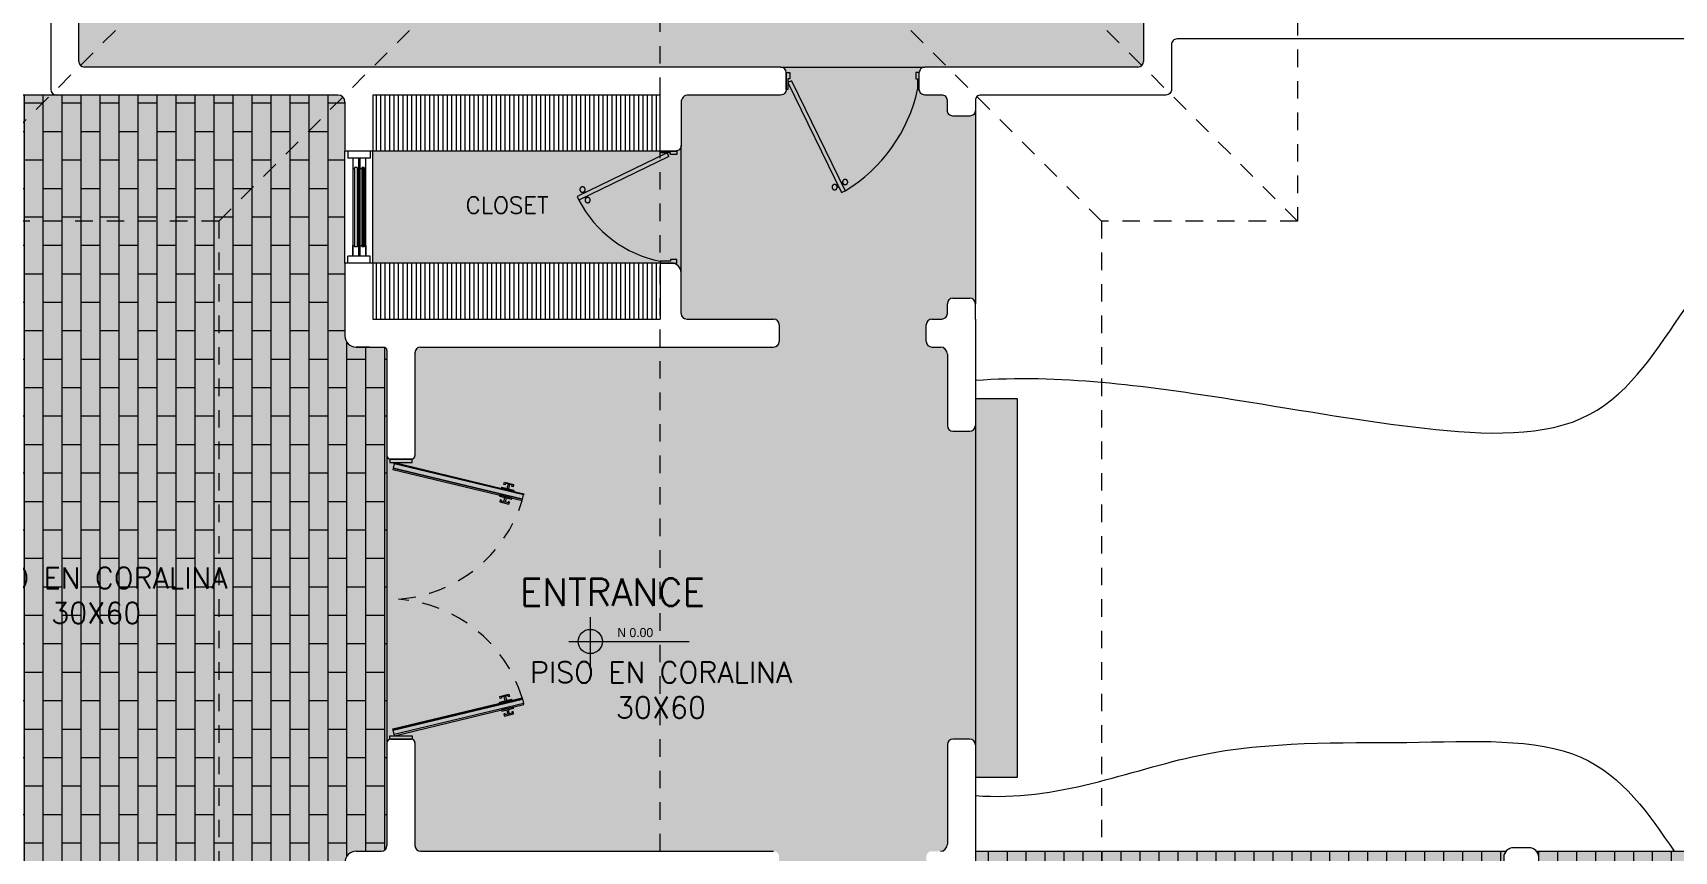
# Model space of a CAD drawing. Header units: metres. Extents: x 8 to 2416, y -346 to 476.
# Drawn here: x 119.24 to 130.96, y -182.59 to -176.75 of the extents above; entities that cross this region are included whole.
import ezdxf

# ---------------------------------------------------------------- set-up
doc = ezdxf.new("R2010")
doc.units = ezdxf.units.M
doc.linetypes.add('0', pattern=[0])
doc.linetypes.add('HIDDEN2', pattern=[0.1875, 0.125, -0.0625])
doc.layers.get('0').update_dxf_attribs({"color": 250, "linetype": '0', "lineweight": 20})
for name, color, linetype, lineweight in [('A-DOOR', 35, 'Continuous', 5), ('A-WALL', 250, 'Continuous', 20), ('baños', 140, 'Continuous', 0), ('closets', 253, 'Continuous', 0), ('piscina', 131, 'Continuous', 0), ('piso', 253, 'Continuous', 0), ('SE-3', 253, 'Continuous', 5), ('textos', 7, 'Continuous', 0)]:
    doc.layers.add(name, color=color, linetype=linetype, lineweight=lineweight)
doc.layers.add('hatch piso', color=253, linetype='Continuous', lineweight=0, transparency=0.7)
doc.layers.add('REVESTIMIENTO EXTERIOR', color=7, linetype='Continuous', lineweight=5, true_color=0xffdebd)
doc.layers.add('Techos 1', color=7, linetype='HIDDEN2', lineweight=9, true_color=0x42391a)
doc.styles.add('ESC100-2mm', font='arial.ttf', dxfattribs={"height": 0.15})
doc.styles.get("Standard").update_dxf_attribs({"font": 'arial.ttf', "height": 0.1875})

# ---------------------------------------------------------------- blocks, each defined once
blk = doc.blocks.new('A$C3415d36c')
at = {"layer": 'A-DOOR'}
for p, q in [((0.854, 1.82), (0.846, 1.79)), ((0.865, 1.818), (0.858, 1.787)), ((0.824, 1.696), (0.831, 1.726)), ((0.835, 1.693), (0.843, 1.723)), ((0.824, 0.304), (0.831, 0.274)), ((0.835, 0.307), (0.843, 0.277)), ((0.854, 0.18), (0.846, 0.21)), ((0.865, 0.182), (0.858, 0.213))]:
    blk.add_line(p, q, dxfattribs=at)
for points in [[(0.17, 1.975), (0.17, 2), (0.01, 2), (0.01, 1.975)], [(0.957, 1.713), (0.033, 1.935), (0.031, 1.927), (0.955, 1.704)], [(0.965, 1.745), (0.041, 1.967), (0.033, 1.935), (0.957, 1.713)], [(0.965, 1.745), (0.041, 1.967), (0.043, 1.975), (0.967, 1.753)], [(0.833, 1.817), (0.825, 1.819), (0.829, 1.835), (0.894, 1.819), (0.89, 1.803), (0.882, 1.805), (0.884, 1.813), (0.835, 1.825)], [(0.807, 1.708), (0.799, 1.71), (0.795, 1.694), (0.86, 1.678), (0.864, 1.695), (0.856, 1.696), (0.854, 1.688), (0.805, 1.7)], [(0.957, 0.287), (0.033, 0.065), (0.031, 0.073), (0.955, 0.296)], [(0.965, 0.255), (0.041, 0.033), (0.033, 0.065), (0.957, 0.287)], [(0.965, 0.255), (0.041, 0.033), (0.043, 0.025), (0.967, 0.247)], [(0.807, 0.292), (0.799, 0.29), (0.795, 0.306), (0.86, 0.322), (0.864, 0.305), (0.856, 0.304), (0.854, 0.312), (0.805, 0.3)], [(0.833, 0.183), (0.825, 0.181), (0.829, 0.165), (0.894, 0.181), (0.89, 0.197), (0.882, 0.195), (0.884, 0.187), (0.835, 0.175)], [(0.17, 0.025), (0.17, 0), (0.01, 0), (0.01, 0.025)]]:
    blk.add_lwpolyline(points, close=True, dxfattribs=at)
for points in [[(0.895, 1.778), (0.894, 1.77), (0.807, 1.791), (0.809, 1.799), (0.895, 1.778)], [(0.88, 1.714), (0.882, 1.722), (0.795, 1.743), (0.794, 1.735), (0.88, 1.714)], [(0.88, 0.286), (0.882, 0.278), (0.795, 0.257), (0.794, 0.265), (0.88, 0.286)], [(0.895, 0.222), (0.894, 0.23), (0.807, 0.209), (0.809, 0.201), (0.895, 0.222)]]:
    blk.add_lwpolyline(points, dxfattribs=at)
at = {"layer": 'A-DOOR', "linetype": 'HIDDEN2'}
for centre, start, end in [((-0.004, 2.001), 274.3169, 342.802), ((-0.004, -0.001), 17.198, 85.6831)]:
    blk.add_arc(centre, 1.004, start, end, dxfattribs=at)
blk = doc.blocks.new('A$C95be60c7')
at = {"layer": 'A-DOOR'}
for p, q in [((0.475, 0.743), (0.45, 0.73)), ((0.762, 0.088), (0.45, 0.73)), ((0.788, 0.1), (0.475, 0.743)), ((0.496, 0.7), (0.506, 0.705)), ((0.47, 0.688), (0.46, 0.683)), ((0.479, 0.671), (0.468, 0.666)), ((0.504, 0.683), (0.514, 0.688)), ((0.762, 0.088), (0.788, 0.1))]:
    blk.add_line(p, q, dxfattribs=at)
for points in [[(0, 0.03), (0.025, 0.03), (0.025, 0.075), (0.013, 0.075), (0.013, 0.15), (0, 0.15), (0, 0.03)], [(0.8, 0.03), (0.775, 0.03), (0.775, 0.075), (0.788, 0.075), (0.788, 0.15), (0.8, 0.15), (0.8, 0.03)]]:
    blk.add_lwpolyline(points, dxfattribs=at)
blk.add_arc((0.831, -0.012), 0.834, 117.1874, 168.8099, dxfattribs=at)
for points in [[(0.506, 0.704), (0.506, 0.709), (0.511, 0.718), (0.52, 0.723), (0.53, 0.723), (0.539, 0.718), (0.544, 0.709), (0.544, 0.699), (0.539, 0.69), (0.53, 0.685), (0.52, 0.685), (0.511, 0.69), (0.506, 0.699), (0.506, 0.704)], [(0.431, 0.667), (0.431, 0.672), (0.436, 0.681), (0.444, 0.686), (0.455, 0.686), (0.463, 0.681), (0.468, 0.672), (0.468, 0.662), (0.463, 0.654), (0.455, 0.649), (0.444, 0.649), (0.436, 0.654), (0.431, 0.662), (0.431, 0.667)]]:
    blk.add_open_spline(points, degree=2, dxfattribs=at)
blk = doc.blocks.new('puerta 1.00')
at = {"layer": 'A-DOOR'}
for p, q in [((-0.15, -0.012), (-0.937, -0.395)), ((-0.138, -0.038), (-0.925, -0.42)), ((-0.138, -0.038), (-0.15, -0.012)), ((-0.937, -0.395), (-0.925, -0.42)), ((-0.895, -0.374), (-0.9, -0.364)), ((-0.878, -0.366), (-0.883, -0.356)), ((-0.882, -0.4), (-0.877, -0.41)), ((-0.865, -0.392), (-0.86, -0.402))]:
    blk.add_line(p, q, dxfattribs=at)
for points in [[(-0.08, 0), (-0.08, -0.025), (-0.125, -0.025), (-0.125, -0.012), (-0.2, -0.012), (-0.2, 0), (-0.08, 0)], [(-0.08, -0.95), (-0.08, -0.925), (-0.125, -0.925), (-0.125, -0.937), (-0.2, -0.937), (-0.2, -0.95), (-0.08, -0.95)]]:
    blk.add_lwpolyline(points, dxfattribs=at)
blk.add_arc((0.037, 0.16), 1.123, 211.1336, 257.8343, dxfattribs=at)
for points in [[(-0.898, -0.364), (-0.903, -0.364), (-0.912, -0.359), (-0.917, -0.35), (-0.917, -0.34), (-0.912, -0.332), (-0.903, -0.327), (-0.893, -0.327), (-0.884, -0.332), (-0.879, -0.34), (-0.879, -0.35), (-0.884, -0.359), (-0.893, -0.364), (-0.898, -0.364)], [(-0.862, -0.439), (-0.867, -0.439), (-0.875, -0.434), (-0.88, -0.426), (-0.88, -0.416), (-0.875, -0.407), (-0.867, -0.402), (-0.857, -0.402), (-0.848, -0.407), (-0.843, -0.416), (-0.843, -0.426), (-0.848, -0.434), (-0.857, -0.439), (-0.862, -0.439)]]:
    blk.add_open_spline(points, degree=2, dxfattribs=at)
blk = doc.blocks.new('PL BASE 1N NASAS 09')
at = {"layer": 'closets', "transparency": 33554687}
h = blk.add_hatch(dxfattribs=at)
h.set_pattern_fill('LINE', color=256, scale=0.01, angle=90)
h.set_pattern_definition([(90, (-228.034673, 137.009548), (-0.03175, 2e-18), [])])
h.paths.add_polyline_path([(-120.132, -42.05), (-118.081, -42.05), (-118.081, -41.65), (-120.132, -41.65)])
h = blk.add_hatch(dxfattribs=at)
h.set_pattern_fill('LINE', color=256, scale=0.01, angle=90)
h.set_pattern_definition([(90, (-228.034673, 138.20951), (-0.03175, 2e-18), [])])
h.paths.add_polyline_path([(-120.131, -43.25), (-118.082, -43.25), (-118.082, -42.85), (-120.131, -42.85)])
at = {"layer": 'textos', "transparency": 33554534}
h = blk.add_hatch(color=256, dxfattribs=at)
h.dxf.hatch_style = 1
h.paths.add_polyline_path([(-118.58, -45.465, 0.414214), (-118.666, -45.552), (-118.58, -45.552)])
h.paths.add_polyline_path([(-118.493, -45.552), (-118.58, -45.552), (-118.58, -45.638, 0.414214)])
at = {"layer": 'A-DOOR'}
for p, q in [((-120.331, -42.85), (-120.331, -42.05)), ((-120.311, -42.05), (-120.311, -42.1)), ((-120.151, -42.05), (-120.151, -42.1)), ((-120.131, -42.85), (-120.131, -42.05)), ((-120.151, -42.1), (-120.311, -42.1)), ((-120.275, -42.1), (-120.275, -42.8)), ((-120.262, -42.167), (-120.262, -42.733)), ((-120.244, -42.167), (-120.262, -42.167)), ((-120.244, -42.167), (-120.244, -42.733)), ((-120.232, -42.8), (-120.232, -42.1)), ((-120.224, -42.1), (-120.224, -42.8)), ((-120.211, -42.167), (-120.211, -42.733)), ((-120.194, -42.167), (-120.211, -42.167)), ((-120.194, -42.167), (-120.194, -42.733)), ((-120.181, -42.8), (-120.181, -42.1)), ((-120.244, -42.733), (-120.262, -42.733)), ((-120.194, -42.733), (-120.211, -42.733)), ((-120.151, -42.8), (-120.311, -42.8)), ((-120.311, -42.85), (-120.311, -42.8)), ((-120.151, -42.85), (-120.151, -42.8))]:
    blk.add_line(p, q, dxfattribs=at)
for points in [[(-120.244, -42.175), (-120.232, -42.175), (-120.232, -42.1), (-120.275, -42.1), (-120.275, -42.175), (-120.262, -42.175)], [(-120.194, -42.175), (-120.181, -42.175), (-120.181, -42.1), (-120.224, -42.1), (-120.224, -42.175), (-120.211, -42.175)], [(-120.244, -42.724), (-120.232, -42.724), (-120.232, -42.8), (-120.275, -42.8), (-120.275, -42.724), (-120.262, -42.724)], [(-120.194, -42.724), (-120.181, -42.724), (-120.181, -42.8), (-120.224, -42.8), (-120.224, -42.724), (-120.211, -42.724)]]:
    blk.add_lwpolyline(points, dxfattribs=at)
at = {"layer": 'A-WALL'}
for p, q in [((-114.631, -35.49), (-114.631, -41.41)), ((-122.431, -40.94), (-122.431, -41.61)), ((-122.231, -41.41), (-122.231, -40.94)), ((-107.721, -41.25), (-112.401, -41.25)), ((-117.221, -41.45), (-122.191, -41.45)), ((-114.671, -41.45), (-116.191, -41.45)), ((-120.381, -41.65), (-122.391, -41.65)), ((-120.331, -41.7), (-120.331, -42.05)), ((-120.131, -41.65), (-120.131, -42.05)), ((-118.081, -42.047), (-118.081, -41.65)), ((-120.131, -42.05), (-120.331, -42.05)), ((-120.331, -42.85), (-120.331, -43.37)), ((-120.131, -42.85), (-120.331, -42.85)), ((-120.131, -42.85), (-120.131, -43.25)), ((-118.001, -42.85), (-118.081, -42.85)), ((-118.081, -42.852), (-118.081, -43.25)), ((-117.931, -43.21), (-117.931, -42.92)), ((-115.991, -43.1), (-115.871, -43.1)), ((-116.031, -43.21), (-116.031, -43.14)), ((-115.831, -43.25), (-115.831, -43.14)), ((-120.131, -43.25), (-118.081, -43.25)), ((-117.891, -43.25), (-117.271, -43.25)), ((-117.231, -43.29), (-117.231, -43.41)), ((-116.181, -43.41), (-116.181, -43.29)), ((-116.141, -43.25), (-116.071, -43.25)), ((-115.831, -43.25), (-115.831, -44.01)), ((-120.251, -43.45), (-120.056, -43.45)), ((-119.791, -43.45), (-117.271, -43.45)), ((-116.141, -43.45), (-116.081, -43.45)), ((-120.031, -43.474), (-120.031, -44.225)), ((-119.831, -43.49), (-119.831, -44.225)), ((-116.031, -43.5), (-116.031, -44.01)), ((-115.991, -44.05), (-115.871, -44.05)), ((-120.006, -44.25), (-119.856, -44.25)), ((-120.031, -46.275), (-120.031, -47.01)), ((-120.006, -46.25), (-119.856, -46.25)), ((-119.831, -46.275), (-119.831, -47.01)), ((-116.031, -46.29), (-116.031, -47)), ((-115.831, -46.29), (-115.831, -47.21)), ((-120.251, -47.05), (-120.071, -47.05)), ((-119.791, -47.05), (-117.271, -47.05))]:
    blk.add_line(p, q, dxfattribs=at)
at = {"layer": 'A-WALL', "transparency": 33554684}
for p, q in [((-120.156, -43.45), (-120.251, -43.45)), ((-119.856, -44.25), (-120.006, -44.25)), ((-120.006, -46.25), (-119.856, -46.25)), ((-115.871, -46.25), (-115.991, -46.25))]:
    blk.add_line(p, q, dxfattribs=at)
at = {"layer": 'A-WALL'}
for points in [[(-112.401, -41.25), (-114.391, -41.25, 0.414214), (-114.431, -41.29), (-114.431, -41.61, -0.414214), (-114.471, -41.65), (-115.791, -41.65, 0.414214), (-115.831, -41.69), (-115.831, -41.76, -0.414214), (-115.871, -41.8), (-115.991, -41.8, -0.414214), (-116.031, -41.76), (-116.031, -41.69, 0.414214), (-116.071, -41.65), (-116.191, -41.65, -0.414214), (-116.231, -41.61), (-116.231, -41.49)], [(-117.181, -41.49), (-117.181, -41.61, -0.414214), (-117.221, -41.65), (-117.881, -41.65, 0.414214), (-117.931, -41.7), (-117.931, -42.01, -0.414214), (-117.971, -42.05), (-118.081, -42.05)]]:
    blk.add_lwpolyline(points, format="xyb", dxfattribs=at)
blk.add_lwpolyline([(-118.081, -41.65), (-120.131, -41.65)], dxfattribs=at)
blk.add_lwpolyline([(-111.989, -47.275), (-111.879, -47.275, 0.414214), (-111.809, -47.205), (-111.809, -47.095, 0.414214), (-111.879, -47.025), (-111.989, -47.025, 0.414214), (-112.059, -47.095), (-112.059, -47.205, 0.414214)], format="xyb", close=True, dxfattribs=at)
for centre, radius, start, end in [((-122.191, -41.41), 0.04, 180, 270), ((-117.221, -41.49), 0.04, 0, 90), ((-116.191, -41.49), 0.04, 90, 180), ((-114.671, -41.41), 0.04, 270, 0), ((-122.391, -41.61), 0.04, 180, 270), ((-120.381, -41.7), 0.05, 0, 90), ((-118.001, -42.92), 0.07, 0, 90), ((-115.991, -43.14), 0.04, 90, 180), ((-115.871, -43.14), 0.04, 0, 90), ((-117.891, -43.21), 0.04, 180, 270), ((-116.071, -43.21), 0.04, 270, 0), ((-117.271, -43.29), 0.04, 0, 90), ((-116.141, -43.29), 0.04, 90, 180), ((-120.251, -43.37), 0.08, 180, 270), ((-119.791, -43.49), 0.04, 90, 180), ((-117.271, -43.41), 0.04, 270, 0), ((-116.141, -43.41), 0.04, 180, 270), ((-116.081, -43.5), 0.05, 0, 90), ((-115.991, -44.01), 0.04, 180, 270), ((-115.871, -44.01), 0.04, 270, 0), ((-120.006, -46.275), 0.025, 90, 180), ((-119.856, -46.275), 0.025, 0, 90), ((-115.871, -46.29), 0.04, 360, 90), ((-120.251, -47.13), 0.08, 90, 180), ((-120.071, -47.01), 0.04, 270, 360), ((-119.791, -47.01), 0.04, 180, 270), ((-116.081, -47), 0.05, 270, 360)]:
    blk.add_arc(centre, radius, start, end, dxfattribs=at)
at = {"layer": 'A-WALL', "transparency": 33554684}
for centre, radius, start, end in [((-120.056, -43.475), 0.025, 0, 90), ((-120.006, -44.225), 0.025, 180, 270), ((-119.856, -44.225), 0.025, 270, 0), ((-115.991, -46.29), 0.04, 90, 180)]:
    blk.add_arc(centre, radius, start, end, dxfattribs=at)
at = {"layer": 'closets', "transparency": 33554687}
for p, q in [((-118.081, -42.05), (-120.131, -42.05)), ((-118.082, -42.85), (-120.131, -42.85))]:
    blk.add_line(p, q, dxfattribs=at)
at = {"layer": 'piscina', "const_width": 0.01}
blk.add_lwpolyline([(-120.203, -42.167), (-120.203, -42.733)], dxfattribs=at)
at = {"layer": 'piso'}
for p, q in [((-117.221, -41.45), (-116.191, -41.45)), ((-122.391, -41.65), (-123.531, -41.65)), ((-115.831, -41.73), (-115.831, -43.14)), ((-117.931, -42.92), (-117.931, -42.01)), ((-115.531, -43.819), (-115.831, -43.819)), ((-115.531, -46.521), (-115.531, -43.819)), ((-115.831, -44.01), (-115.831, -46.32)), ((-120.031, -44.225), (-120.031, -46.275)), ((-115.831, -46.521), (-115.531, -46.521)), ((-115.831, -47.05), (-112.042, -47.05)), ((-111.825, -47.05), (-106.44, -47.05))]:
    blk.add_line(p, q, dxfattribs=at)
at = {"layer": 'Techos 1'}
for p, q in [((-113.531, -34.35), (-113.531, -42.55)), ((-123.331, -42.55), (-119.231, -38.45)), ((-113.531, -42.55), (-117.631, -38.45)), ((-121.231, -42.55), (-118.081, -39.4)), ((-118.081, -51.1), (-118.081, -39.4)), ((-114.931, -42.55), (-118.081, -39.4)), ((-121.231, -42.55), (-123.331, -42.55)), ((-121.231, -42.55), (-121.231, -47.95)), ((-113.531, -42.55), (-114.931, -42.55)), ((-114.931, -42.55), (-114.931, -47.95))]:
    blk.add_line(p, q, dxfattribs=at)
at = {"layer": 'textos'}
for p, q in [((-118.58, -45.378), (-118.58, -45.726)), ((-118.734, -45.552), (-117.873, -45.552))]:
    blk.add_line(p, q, dxfattribs=at)
blk.add_circle((-118.58, -45.552), 0.0865, dxfattribs=at)
at = {"layer": 'A-DOOR', "rotation": 90.00000000000001}
for name, p in [('puerta 1.00', (-117.181, -41.41)), ('A$C95be60c7', (-117.931, -42.85))]:
    blk.add_blockref(name, p, dxfattribs=at)
at = {"layer": 'A-DOOR'}
blk.add_blockref('A$C3415d36c', (-120.021, -46.25), dxfattribs=at)
at = {"layer": 'textos', "width": 3.40488}
for s, insert, char_height, attachment_point in [('\\pxqc;{\\Fromans|c0;\\H0.8x;CLOSET\\H1.25x; }', (-117.471, -42.497), 0.15, 9), ('{\\Fromans|c0; ENTRANCE}', (-119.216, -45.298), 0.195, 7)]:
    blk.add_mtext(s, dxfattribs=dict(at, insert=insert, char_height=char_height, attachment_point=attachment_point))
at = {"layer": 'textos', "insert": (-118.387, -45.456), "char_height": 0.065, "attachment_point": 1, "style": 'ESC100-2mm'}
blk.add_mtext_dynamic_manual_height_columns('{\\Ftxt|c0;N 0.00}', width=2.21694, gutter_width=0.5, heights=[0], dxfattribs=at)
blk = doc.blocks.new('PL MUEBLES 1N NASAS 09')
at = {"layer": 'hatch piso'}
h = blk.add_hatch(dxfattribs=at)
h.set_pattern_fill('AR-BRSTD', color=256, scale=0.002, angle=-90)
h.set_pattern_definition([(270, (-8.74588, 232.01007), (0.1354836, -2e-17), []), (0, (-8.74588, 232.01007), (0.1354836, 0.2032), [0.1354836, -0.1354836])])
edge = h.paths.add_edge_path()
edge.add_line((62.33, 47.148), (63.23, 47.148))
edge.add_line((63.23, 47.148), (63.23, 48.448))
edge.add_line((63.23, 48.448), (56.533, 48.448))
edge.add_line((56.533, 48.448), (56.533, 48.273))
edge.add_line((56.533, 48.273), (56.383, 48.273))
edge.add_line((56.383, 48.273), (56.383, 48.454))
edge.add_line((56.383, 48.454), (54.588, 48.454))
edge.add_line((54.588, 48.454), (54.588, 46.948))
edge.add_line((54.588, 46.948), (55.826, 46.948))
edge.add_arc((55.875, 46.997), 0.07, 180, 224.6727, ccw=False)
edge.add_line((55.805, 46.997), (55.805, 47.107))
edge.add_arc((55.875, 47.107), 0.07, 90, 180, ccw=False)
edge.add_line((55.875, 47.177), (55.985, 47.177))
edge.add_arc((55.985, 47.107), 0.07, 0, 90, ccw=False)
edge.add_line((56.055, 47.107), (56.055, 46.997))
edge.add_arc((55.985, 46.997), 0.07, -44.6727, 0, ccw=False)
edge.add_line((56.035, 46.948), (59.026, 46.948))
edge.add_arc((59.075, 46.997), 0.07, 180, 224.6728, ccw=False)
edge.add_line((59.005, 46.997), (59.005, 47.107))
edge.add_arc((59.075, 47.107), 0.07, 90, 180, ccw=False)
edge.add_line((59.075, 47.177), (59.185, 47.177))
edge.add_arc((59.185, 47.107), 0.07, 0, 90, ccw=False)
edge.add_line((59.255, 47.107), (59.255, 46.997))
edge.add_arc((59.185, 46.997), 0.07, -90, 0, ccw=False)
edge.add_line((59.185, 46.927), (59.075, 46.927))
edge.add_arc((59.075, 46.997), 0.07, 229.9948, 270, ccw=False)
edge.add_line((59.03, 46.944), (59.03, 44.972))
edge.add_arc((59.075, 44.918), 0.07, 90, 130.0052, ccw=False)
edge.add_line((59.075, 44.988), (59.185, 44.988))
edge.add_arc((59.185, 44.918), 0.07, 0, 90, ccw=False)
edge.add_line((59.255, 44.918), (59.255, 44.808))
edge.add_arc((59.185, 44.808), 0.07, -90, 0, ccw=False)
edge.add_line((59.185, 44.738), (59.075, 44.738))
edge.add_arc((59.075, 44.808), 0.07, 229.9948, 270, ccw=False)
edge.add_line((59.03, 44.755), (59.03, 41.172))
edge.add_arc((59.075, 41.118), 0.07, 90, 130.0052, ccw=False)
edge.add_line((59.075, 41.188), (59.185, 41.188))
edge.add_arc((59.185, 41.118), 0.07, 0, 90, ccw=False)
edge.add_line((59.255, 41.118), (59.255, 41.008))
edge.add_arc((59.185, 41.008), 0.07, -90, 0, ccw=False)
edge.add_line((59.185, 40.938), (59.075, 40.938))
edge.add_arc((59.075, 41.008), 0.07, 180, 270, ccw=False)
edge.add_line((59.005, 41.008), (59.005, 41.118))
edge.add_arc((59.075, 41.118), 0.07, 149.8481, 180, ccw=False)
edge.add_line((59.015, 41.154), (56.039, 41.154))
edge.add_arc((55.985, 41.109), 0.07, 0, 40.0052, ccw=False)
edge.add_line((56.055, 41.109), (56.055, 40.999))
edge.add_arc((55.985, 40.999), 0.07, -90, 0, ccw=False)
edge.add_line((55.985, 40.929), (55.875, 40.929))
edge.add_arc((55.875, 40.999), 0.07, 180, 270, ccw=False)
edge.add_line((55.805, 40.999), (55.805, 41.109))
edge.add_arc((55.875, 41.109), 0.07, 139.9948, 180, ccw=False)
edge.add_line((55.822, 41.154), (50.436, 41.154))
edge.add_arc((50.383, 41.109), 0.07, 0, 40.0052, ccw=False)
edge.add_line((50.453, 41.109), (50.453, 40.999))
edge.add_arc((50.383, 40.999), 0.07, -90, 0, ccw=False)
edge.add_line((50.383, 40.929), (50.273, 40.929))
edge.add_arc((50.273, 40.999), 0.07, 180, 270, ccw=False)
edge.add_line((50.203, 40.999), (50.203, 41.109))
edge.add_arc((50.273, 41.109), 0.07, 139.9948, 180, ccw=False)
edge.add_line((50.219, 41.154), (46.43, 41.154))
edge.add_line((46.43, 41.154), (46.43, 40.954))
edge.add_line((46.43, 40.954), (44.33, 40.954))
edge.add_line((44.33, 40.954), (44.33, 39.354))
edge.add_line((44.33, 39.354), (47.83, 39.354))
edge.add_line((47.83, 39.354), (47.83, 38.954))
edge.add_line((47.83, 38.954), (62.33, 38.954))
edge.add_line((62.33, 38.954), (62.33, 47.148))
h = blk.add_hatch(dxfattribs=at)
h.set_pattern_fill('AR-BRSTD', color=256, scale=0.002, angle=-90)
h.set_pattern_definition([(270, (38.70153, 39.36118), (0.1354836, -2e-17), []), (0, (38.70153, 39.36118), (0.1354836, 0.2032), [0.1354836, -0.1354836])])
edge = h.paths.add_edge_path()
edge.add_arc((42.205, 44.728), 0.0254, 5.5979, 84.4021)
edge.add_line((42.208, 44.754), (42.01, 44.754))
edge.add_arc((42.01, 44.834), 0.08, 180, 270, ccw=False)
edge.add_line((41.93, 44.834), (41.93, 46.55))
edge.add_line((41.93, 46.55), (38.73, 46.55))
edge.add_line((38.73, 46.55), (38.73, 39.361))
edge.add_line((38.73, 39.361), (41.93, 39.361))
edge.add_line((41.93, 39.361), (41.93, 41.074))
edge.add_arc((42.01, 41.074), 0.08, 91.7582, 180, ccw=False)
edge.add_line((42.008, 41.153), (42.193, 41.154))
edge.add_arc((42.19, 41.194), 0.04, 273.219, 360)
edge.add_line((42.23, 41.194), (42.23, 44.731))
at = {"layer": 'baños'}
blk.add_blockref('PL BASE 1N NASAS 09', (162.262, 88.203), dxfattribs=at)

msp = doc.modelspace()

# ---------------------------------------------------------------- hatches: boundary and pattern name
at = {"layer": 'SE-3', "true_color": 0x636466, "transparency": 33554495}
h = msp.add_hatch(color=251, dxfattribs=at)
h.dxf.hatch_style = 1
edge = h.paths.add_edge_path()
edge.add_line((119.92706, -170.99253), (119.60706, -170.99253))
edge.add_arc((119.60706, -171.03253), 0.04, 90, 180)
edge.add_line((119.56706, -171.03253), (119.56706, -176.95253))
edge.add_arc((119.60706, -176.95253), 0.04, 180, 270)
edge.add_line((119.60706, -176.99253), (127.12706, -176.99253))
edge.add_arc((127.12706, -176.95253), 0.04, 270, 360)
edge.add_line((127.16706, -176.95253), (127.16706, -171.03253))
edge.add_arc((127.12706, -171.03253), 0.04, 0, 90)
edge.add_line((127.12706, -170.99253), (126.80706, -170.99253))
edge.add_line((126.80706, -170.99253), (126.76707, -170.953))
edge.add_line((126.76707, -170.953), (126.76706, -170.83253))
edge.add_line((126.76706, -170.83253), (126.80706, -170.79253))
edge.add_line((126.80706, -170.79253), (119.92706, -170.79253))
edge.add_line((119.92706, -170.79253), (119.96706, -170.83253))
edge.add_line((119.96706, -170.83253), (119.96706, -170.95253))
edge.add_line((119.96706, -170.95253), (119.92706, -170.99253))
at = {"layer": 'SE-3', "true_color": 0xffc78f, "transparency": 33554483}
h = msp.add_hatch(color=31, dxfattribs=at)
h.dxf.hatch_style = 1
edge = h.paths.add_edge_path()
edge.add_line((138.76706, -176.63757), (138.76706, -176.74757))
edge.add_arc((138.69706, -176.74757), 0.07, -90, 0, ccw=False)
edge.add_line((138.69706, -176.81757), (138.56706, -176.81465))
edge.add_line((138.56706, -176.81465), (138.56706, -178.7704))
edge.add_line((138.56706, -178.7704), (138.69706, -178.76748))
edge.add_arc((138.68975, -178.8448), 0.07766, 5.405664, 84.594336, ccw=False)
edge.add_line((138.76706, -178.83748), (138.76706, -178.94748))
edge.add_arc((138.69013, -178.94055), 0.07725, 275.150255, 354.849745, ccw=False)
edge.add_line((138.69706, -179.01748), (138.58981, -179.01748))
edge.add_arc((138.58219, -178.98678), 0.03163, 241.440271, 283.935599, ccw=False)
edge.add_line((138.56706, -179.01457), (138.56706, -182.57049))
edge.add_line((138.56706, -182.57049), (138.69706, -182.56757))
edge.add_arc((138.6901, -182.64454), 0.07728, 5.171302, 84.828698, ccw=False)
edge.add_line((138.76706, -182.63757), (138.76706, -182.74757))
edge.add_arc((138.69706, -182.74757), 0.07, 270, 360, ccw=False)
edge.add_line((138.69706, -182.81757), (138.58706, -182.81757))
edge.add_arc((138.59762, -182.73701), 0.08125, 187.466666, 262.533334, ccw=False)
edge.add_line((138.51706, -182.74757), (138.51706, -182.63757))
edge.add_arc((138.58706, -182.63757), 0.07, 140.442893, 180, ccw=False)
edge.add_line((138.5331, -182.59299), (135.57568, -182.59257))
edge.add_arc((135.52206, -182.63757), 0.07, 0, 40.005201, ccw=False)
edge.add_line((135.59206, -182.63757), (135.59206, -182.74757))
edge.add_arc((135.52206, -182.74757), 0.07, 270, 360, ccw=False)
edge.add_line((135.52206, -182.81757), (135.41206, -182.81757))
edge.add_arc((135.41206, -182.74757), 0.07, 180, 270, ccw=False)
edge.add_line((135.34206, -182.74757), (135.34206, -182.63757))
edge.add_arc((135.41206, -182.63757), 0.07, 139.994799, 180, ccw=False)
edge.add_line((135.35845, -182.59257), (129.97288, -182.59257))
edge.add_arc((129.91927, -182.63757), 0.07, 0, 40.005201, ccw=False)
edge.add_line((129.98927, -182.63757), (129.98927, -182.74757))
edge.add_arc((129.91927, -182.74757), 0.07, 270, 360, ccw=False)
edge.add_line((129.91927, -182.81757), (129.80927, -182.81757))
edge.add_arc((129.80927, -182.74757), 0.07, 180, 270, ccw=False)
edge.add_line((129.73927, -182.74757), (129.73927, -182.63757))
edge.add_arc((129.80927, -182.63757), 0.07, 139.994799, 180, ccw=False)
edge.add_line((129.75565, -182.59257), (125.96706, -182.59257))
edge.add_line((125.96706, -182.59257), (125.96706, -182.75257))
edge.add_arc((125.92706, -182.75257), 0.04, -90, 0, ccw=False)
edge.add_line((125.92706, -182.79257), (125.89706, -182.79257))
edge.add_line((125.89706, -182.79257), (123.91706, -182.79257))
edge.add_arc((123.91706, -182.84257), 0.05, 90, 180)
edge.add_line((123.86706, -182.84257), (123.86706, -184.34253))
edge.add_arc((123.91706, -184.34253), 0.05, 180, 270)
edge.add_line((123.91706, -184.39253), (127.29706, -184.39253))
edge.add_arc((127.29706, -184.46253), 0.07, 0, 90, ccw=False)
edge.add_line((127.36706, -184.46253), (127.36706, -184.79253))
edge.add_line((127.36706, -184.79253), (129.89706, -184.79253))
edge.add_line((129.89706, -184.79253), (141.79706, -184.79253))
edge.add_arc((141.79706, -184.72253), 0.07, 270, 360)
edge.add_line((141.86706, -184.72253), (141.86706, -176.63253))
edge.add_arc((141.91549, -176.63602), 0.04855, 89.629067, 175.87931, ccw=False)
edge.add_line((141.9158, -176.58747), (142.72706, -176.59253))
edge.add_arc((142.72706, -176.55253), 0.04, 270, 360)
edge.add_line((142.76706, -176.55253), (142.76706, -175.33253))
edge.add_arc((142.72706, -175.33253), 0.04, 0, 90)
edge.add_line((142.72706, -175.29253), (141.64706, -175.29253))
edge.add_line((141.64706, -175.29253), (135.91663, -175.29253))
edge.add_line((135.91663, -175.29253), (135.91709, -174.69253))
edge.add_line((135.91709, -174.69253), (134.11707, -174.69253))
edge.add_line((134.11707, -174.69253), (134.11707, -176.75253))
edge.add_arc((134.07707, -176.75253), 0.04, -90, 0, ccw=False)
edge.add_line((134.07707, -176.79253), (135.35782, -176.79253))
edge.add_arc((135.41146, -176.74757), 0.07, 180, 219.96661, ccw=False)
edge.add_line((135.34146, -176.74757), (135.34146, -176.63757))
edge.add_line((135.34146, -176.63757), (135.35788, -176.59253))
edge.add_arc((135.41146, -176.63757), 0.07, 90, 139.956186, ccw=False)
edge.add_line((135.41146, -176.56757), (135.52146, -176.56757))
edge.add_arc((135.52146, -176.63757), 0.07, 0.856633, 90, ccw=False)
edge.add_line((135.59146, -176.63652), (135.59146, -176.74757))
edge.add_arc((135.53806, -176.75058), 0.05349, -51.65606, 3.228394, ccw=False)
edge.add_line((135.57124, -176.79253), (138.53345, -176.79253))
edge.add_arc((138.58684, -176.74761), 0.06978, 179.963064, 220.071745, ccw=False)
edge.add_line((138.51706, -176.74757), (138.51706, -176.63757))
edge.add_line((138.51706, -176.63757), (138.53348, -176.59253))
edge.add_arc((138.58706, -176.63757), 0.07, 90, 139.956205, ccw=False)
edge.add_line((138.58706, -176.56757), (138.69706, -176.56757))
edge.add_arc((138.69706, -176.63757), 0.07, 0, 90, ccw=False)
h = msp.add_hatch(color=31, dxfattribs=at)
h.dxf.hatch_style = 1
edge = h.paths.add_edge_path()
edge.add_line((124.52706, -182.79257), (125.65706, -182.79257))
edge.add_arc((125.65706, -182.75257), 0.04, 180, 270, ccw=False)
edge.add_line((125.61706, -182.75257), (125.61706, -182.63257))
edge.add_arc((125.65706, -182.63257), 0.04, 90, 180, ccw=False)
edge.add_line((125.65706, -182.59257), (125.71706, -182.59257))
edge.add_arc((125.71706, -182.54257), 0.05, 270, 360)
edge.add_line((125.76706, -182.54257), (125.76706, -181.83257))
edge.add_arc((125.80706, -181.83257), 0.04, 90, 180, ccw=False)
edge.add_line((125.80706, -181.79257), (125.92706, -181.79257))
edge.add_arc((125.92706, -181.83257), 0.04, 0, 90, ccw=False)
edge.add_line((125.96706, -181.83257), (125.96706, -182.06332))
edge.add_line((125.96706, -182.06332), (126.26706, -182.06332))
edge.add_line((126.26706, -182.06332), (126.26706, -179.36199))
edge.add_line((126.26706, -179.36199), (125.96706, -179.36199))
edge.add_line((125.96706, -179.36199), (125.96706, -179.55257))
edge.add_arc((125.92706, -179.55257), 0.04, 270, 360, ccw=False)
edge.add_line((125.92706, -179.59257), (125.80706, -179.59257))
edge.add_arc((125.80706, -179.55257), 0.04, 180, 270, ccw=False)
edge.add_line((125.76706, -179.55257), (125.76706, -179.04257))
edge.add_arc((125.71706, -179.04257), 0.05, 0, 90)
edge.add_line((125.71706, -178.99257), (125.65706, -178.99257))
edge.add_arc((125.65706, -178.95257), 0.04, 180, 270, ccw=False)
edge.add_line((125.61706, -178.95257), (125.61706, -178.83257))
edge.add_arc((125.65706, -178.83257), 0.04, 90, 180, ccw=False)
edge.add_line((125.65706, -178.79257), (125.72706, -178.79257))
edge.add_arc((125.72706, -178.75257), 0.04, 270, 360)
edge.add_line((125.76706, -178.75257), (125.76706, -178.68257))
edge.add_arc((125.80706, -178.68257), 0.04, 90, 180, ccw=False)
edge.add_line((125.80706, -178.64257), (125.92706, -178.64257))
edge.add_arc((125.92706, -178.68257), 0.04, 0, 90, ccw=False)
edge.add_line((125.96706, -178.68257), (125.96706, -177.30253))
edge.add_arc((125.92706, -177.30253), 0.04, 270, 360, ccw=False)
edge.add_line((125.92706, -177.34253), (125.80706, -177.34253))
edge.add_arc((125.80706, -177.30253), 0.04, 180, 270, ccw=False)
edge.add_line((125.76706, -177.30253), (125.76706, -177.23253))
edge.add_arc((125.72706, -177.23253), 0.04, 0, 90)
edge.add_line((125.72706, -177.19253), (125.60706, -177.19253))
edge.add_arc((125.60706, -177.15253), 0.04, 180, 270, ccw=False)
edge.add_line((125.56706, -177.15253), (125.56706, -177.03253))
edge.add_arc((125.60706, -177.03253), 0.04, 90, 180, ccw=False)
edge.add_line((125.60706, -176.99253), (124.57706, -176.99253))
edge.add_arc((124.57706, -177.03253), 0.04, 0, 90, ccw=False)
edge.add_line((124.61706, -177.03253), (124.61706, -177.15253))
edge.add_arc((124.57706, -177.15253), 0.04, 270, 360, ccw=False)
edge.add_line((124.57706, -177.19253), (123.91706, -177.19253))
edge.add_arc((123.91706, -177.24253), 0.05, 90, 180)
edge.add_line((123.86706, -177.24253), (123.86706, -177.55257))
edge.add_arc((123.82706, -177.55257), 0.04, 270, 360, ccw=False)
edge.add_line((123.82706, -177.59257), (121.66706, -177.59257))
edge.add_line((121.66706, -177.59257), (121.66706, -178.39257))
edge.add_line((121.66706, -178.39257), (123.79706, -178.39257))
edge.add_arc((123.79706, -178.46257), 0.07, 0, 90, ccw=False)
edge.add_line((123.86706, -178.46257), (123.86706, -178.75257))
edge.add_arc((123.90706, -178.75257), 0.04, 180, 270)
edge.add_line((123.90706, -178.79257), (124.52706, -178.79257))
edge.add_arc((124.52706, -178.83257), 0.04, 0, 90, ccw=False)
edge.add_line((124.56706, -178.83257), (124.56706, -178.95257))
edge.add_arc((124.52706, -178.95257), 0.04, 270, 360, ccw=False)
edge.add_line((124.52706, -178.99257), (122.00706, -178.99257))
edge.add_arc((122.00706, -179.03257), 0.04, 90, 180)
edge.add_line((121.96706, -179.03257), (121.96706, -179.76757))
edge.add_line((121.96706, -179.76757), (121.94206, -179.79257))
edge.add_line((121.94206, -179.79257), (121.76706, -179.79257))
edge.add_line((121.76706, -179.79257), (121.76706, -181.79257))
edge.add_line((121.76706, -181.79257), (121.94267, -181.79258))
edge.add_line((121.94267, -181.79258), (121.96706, -181.81757))
edge.add_line((121.96706, -181.81757), (121.96706, -182.55257))
edge.add_arc((122.00706, -182.55257), 0.04, 180, 270)
edge.add_line((122.00706, -182.59257), (124.52706, -182.59257))
edge.add_arc((124.52706, -182.63257), 0.04, 0, 90, ccw=False)
edge.add_line((124.56706, -182.63257), (124.56706, -182.75257))
edge.add_arc((124.52706, -182.75257), 0.04, 270, 360, ccw=False)
h = msp.add_hatch(color=31, dxfattribs=at)
h.dxf.hatch_style = 1
edge = h.paths.add_edge_path()
edge.add_line((121.76707, -179.01757), (121.76706, -182.55257))
edge.add_arc((121.72706, -182.55257), 0.04, 270, 360, ccw=False)
edge.add_line((121.72706, -182.59257), (121.54706, -182.59257))
edge.add_arc((121.54706, -182.67257), 0.08, 90, 180)
edge.add_line((121.46706, -182.67257), (121.46706, -184.34253))
edge.add_arc((121.41706, -184.34253), 0.05, -90, 0, ccw=False)
edge.add_line((121.41706, -184.39253), (118.26702, -184.38824))
edge.add_line((118.26702, -184.38824), (118.26702, -183.49261))
edge.add_line((118.26702, -183.49261), (117.86702, -183.48711))
edge.add_line((117.86702, -183.48711), (117.86702, -178.09253))
edge.add_line((117.86702, -178.09253), (118.26702, -178.09253))
edge.add_line((118.26702, -178.09253), (118.26702, -177.19253))
edge.add_line((118.26702, -177.19253), (121.41706, -177.19253))
edge.add_arc((121.41706, -177.24253), 0.05, 0, 90, ccw=False)
edge.add_line((121.46706, -177.24253), (121.46706, -178.91257))
edge.add_arc((121.54706, -178.91257), 0.08, 180, 270)
edge.add_line((121.54706, -178.99257), (121.74207, -178.99257))
edge.add_arc((121.74207, -179.01757), 0.025, 0, 90, ccw=False)

# ---------------------------------------------------------------- linework, layer by layer
msp.add_open_spline([(125.96706, -179.23035), (126.55502, -179.18304), (127.8414, -179.36102), (129.07537, -179.5863), (130.41674, -179.67453), (131.00153, -178.73837), (131.55121, -178.01081), (131.32322, -177.10295), (131.39001, -176.79253)], degree=3)
msp.add_open_spline([(125.96706, -182.19496), (126.55502, -182.24227), (127.5629, -181.7858), (129.07537, -181.83901), (130.38495, -181.75287), (130.77824, -182.33137), (130.95521, -182.59257)], degree=3, knots=[0, 0, 0, 0, 1, 2, 3, 3.92889657, 3.92889657, 3.92889657, 3.92889657])
at = {"layer": 'REVESTIMIENTO EXTERIOR'}
msp.add_open_spline([(125.96706, -179.23035), (126.55502, -179.18304), (127.8414, -179.36102), (129.07537, -179.5863), (130.41674, -179.67453), (131.00153, -178.73837), (131.55121, -178.01081), (131.32322, -177.10295), (131.39001, -176.79253)], degree=3, dxfattribs=at)
msp.add_open_spline([(125.96706, -182.19496), (126.55502, -182.24227), (127.5629, -181.7858), (129.07537, -181.83901), (130.38495, -181.75287), (130.77824, -182.33137), (130.95521, -182.59257)], degree=3, knots=[0, 0, 0, 0, 1, 2, 3, 3.92889657, 3.92889657, 3.92889657, 3.92889657], dxfattribs=at)

# ---------------------------------------------------------------- block references
msp.add_blockref('PL MUEBLES 1N NASAS 09', (79.53659, -223.74611))

# ---------------------------------------------------------------- texts
at = {"layer": 'textos', "color": 5, "char_height": 0.15, "width": 4.2399171, "attachment_point": 9}
for insert in [(121.81256, -180.96698), (125.84342, -181.6416)]:
    msp.add_mtext('\\pxqc;{\\Fromans|c0;PISO EN CORALINA ^J30X60}', dxfattribs=dict(at, insert=insert))

doc.saveas('drawing.dxf')
